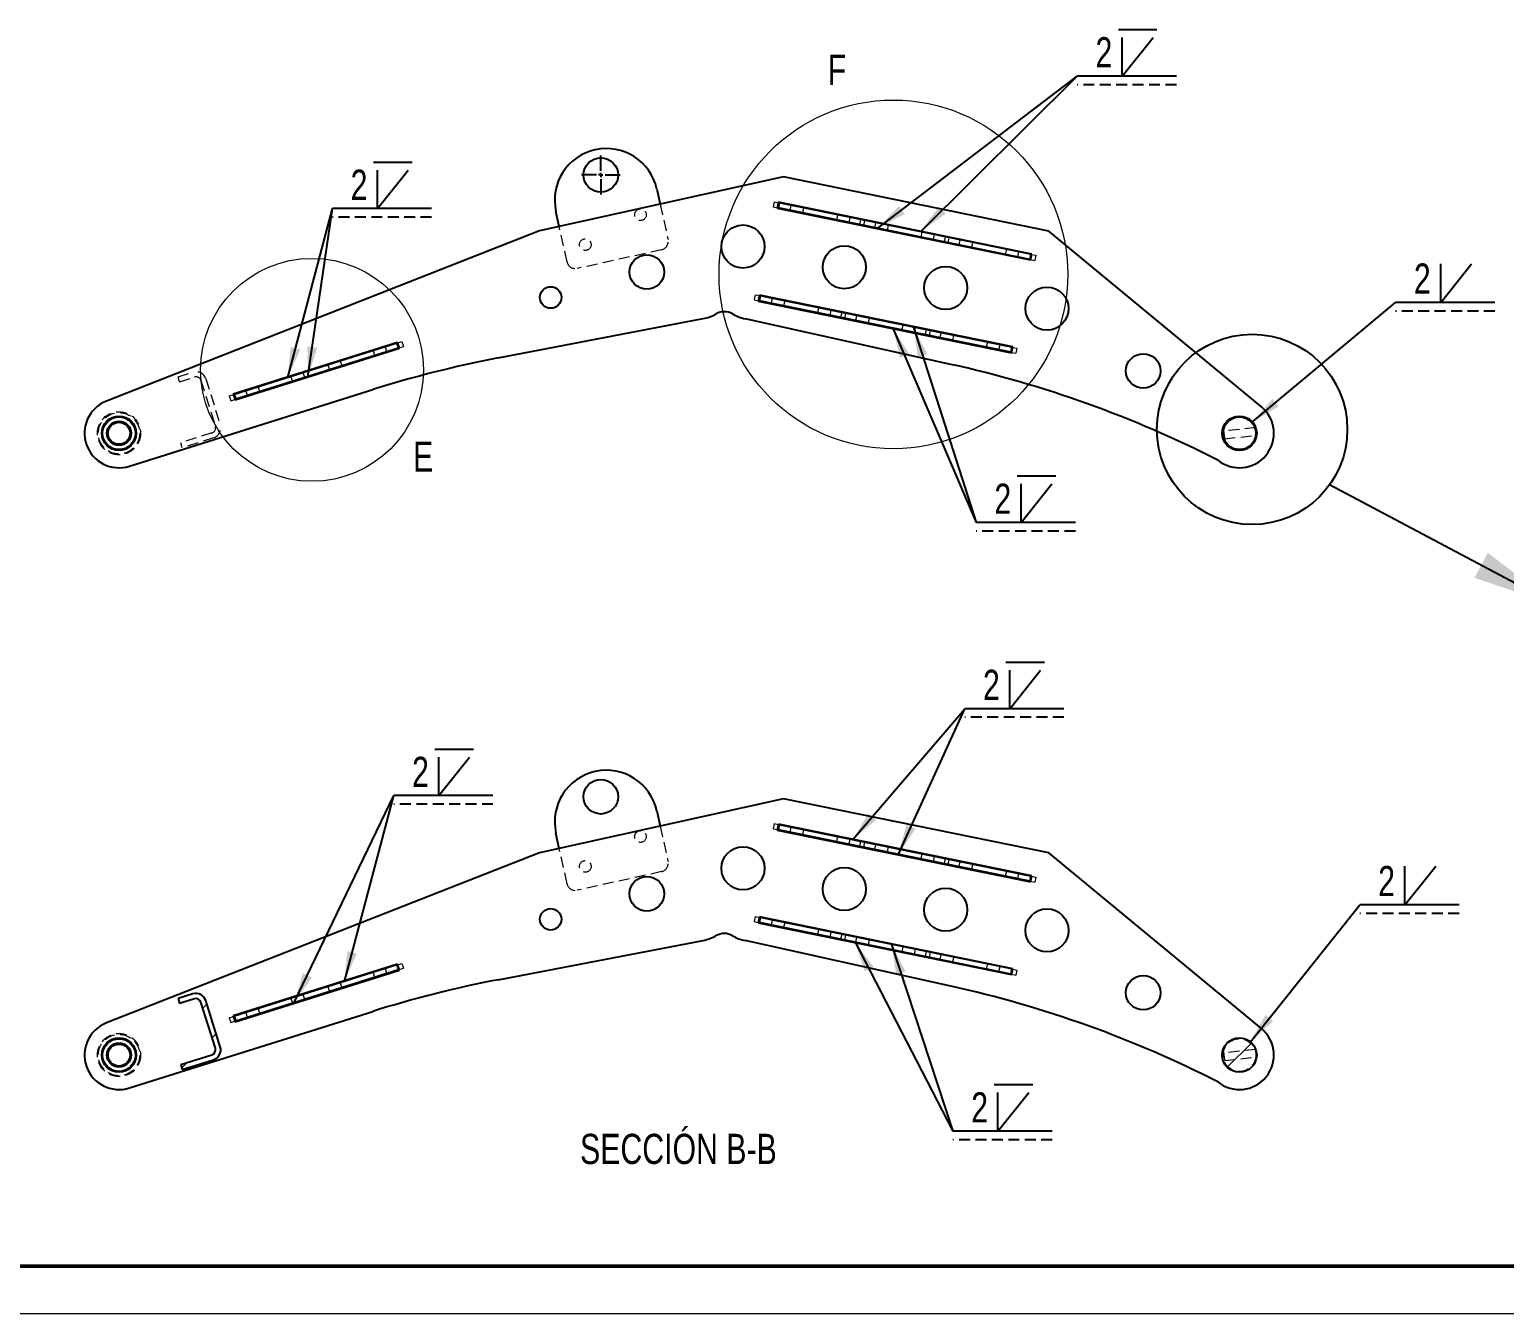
# Model space of a CAD drawing. Header units: millimetres. Extents: x 0 to 1847, y 0 to 674.
# Drawn here: x 132.1 to 303.2, y 0 to 149 of the extents above; entities that cross this region are included whole.
import ezdxf

# ---------------------------------------------------------------- set-up
doc = ezdxf.new("R2010")
doc.units = ezdxf.units.MM
doc.linetypes.add('HIDDEN', pattern=[1.905, 1.27, -0.635])
doc.layers.add('FORMATO', color=7, linetype='Continuous')
doc.styles.add('SLDTEXTSTYLE0', font='TXT', dxfattribs={"width": 0.75})
doc.dimstyles.new('SLDDIMSTYLE2', dxfattribs={"dimtxt": 0.18, "dimasz": 3.5, "dimexe": 0, "dimexo": 0.0625, "dimgap": 0, "dimtad": 0, "dimtih": 1, "dimtoh": 1, "dimdec": 0, "dimrnd": 1e-09, "dimzin": 0, "dimdsep": 46, "dimtxsty": 'Standard', "dimsah": 1, "dimcen": 0.09, "dimadec": 0, "dimazin": 0, "dimtfac": 3.5, "dimtdec": 0, "dimtofl": 0, "dimtmove": 0, "dimatfit": 3, "dimfxl": 1, "dimfrac": 2, "dimtolj": 1, "dimtzin": 0, "dimarcsym": 0})
pattern_1 = [(45, (0, 0), (-13.4704, 13.4704), []), (45, (4.49, 0), (-13.4704, 13.4704), []), (45, (8.98, 0), (-13.4704, 13.4704), []), (45, (13.47, 0), (-13.4704, 13.4704), [])]

# ---------------------------------------------------------------- blocks, each defined once
blk = doc.blocks.new('SW_CENTERMARKSYMBOL_0')
at = {"layer": 'FORMATO', "color": 0}
for p, q in [((0, 0.5), (0, 2.25)), ((-0.5, 0), (-2.25, 0)), ((0, 0), (-0.25, 0)), ((0, 0), (0, 0.25)), ((0, 0), (0, -0.25)), ((0, 0), (0.25, 0)), ((0.5, 0), (2.25, 0)), ((0, -0.5), (0, -2.25))]:
    blk.add_line(p, q, dxfattribs=at)
blk = doc.blocks.new('SW_SYMBOL_WELD_BUSB')
at = {"layer": 'FORMATO', "color": 0}
for q in [(200, 1000), (1000, 1000)]:
    blk.add_line((200, 0), q, dxfattribs=at)
blk = doc.blocks.new('SW_SYMBOL_WLDSI_FLT')
at = {"layer": 'FORMATO', "color": 0}
blk.add_line((0, 0), (1000, 0), dxfattribs=at)
blk = doc.blocks.new('SW_WELDSYMBOL_9')
at = {"layer": 'FORMATO', "color": 0}
blk.add_line((11.51, 0), (0, 0), dxfattribs=at)
at = {"layer": 'FORMATO', "color": 0, "linetype": 'HIDDEN'}
blk.add_line((11.51, -1), (0, -1), dxfattribs=at)
at = {"layer": 'FORMATO', "color": 0, "xscale": 0.004470703125, "yscale": 0.004470703125, "zscale": 0.004470703125}
for name, p in [('SW_SYMBOL_WLDSI_FLT', (4.78, 5.4)), ('SW_SYMBOL_WELD_BUSB', (4.33, 0))]:
    blk.add_blockref(name, p, dxfattribs=at)
at = {"layer": 'FORMATO', "color": 0, "insert": (2.12, 4.51), "char_height": 3.5, "attachment_point": 1, "style": 'SLDTEXTSTYLE0'}
blk.add_mtext('2', dxfattribs=at)
blk = doc.blocks.new('SW_WELDSYMBOL_10')
at = {"layer": 'FORMATO', "color": 0}
blk.add_line((11.51, 0), (0, 0), dxfattribs=at)
at = {"layer": 'FORMATO', "color": 0, "linetype": 'HIDDEN'}
blk.add_line((11.51, -1), (0, -1), dxfattribs=at)
at = {"layer": 'FORMATO', "color": 0, "xscale": 0.004470703125, "yscale": 0.004470703125, "zscale": 0.004470703125}
for name, p in [('SW_SYMBOL_WLDSI_FLT', (4.78, 5.4)), ('SW_SYMBOL_WELD_BUSB', (4.33, 0))]:
    blk.add_blockref(name, p, dxfattribs=at)
at = {"layer": 'FORMATO', "color": 0, "insert": (2.12, 4.51), "char_height": 3.5, "attachment_point": 1, "style": 'SLDTEXTSTYLE0'}
blk.add_mtext('2', dxfattribs=at)
blk = doc.blocks.new('SW_WELDSYMBOL_11')
at = {"layer": 'FORMATO', "color": 0}
blk.add_line((11.51, 0), (0, 0), dxfattribs=at)
at = {"layer": 'FORMATO', "color": 0, "linetype": 'HIDDEN'}
blk.add_line((11.51, -1), (0, -1), dxfattribs=at)
at = {"layer": 'FORMATO', "color": 0, "xscale": 0.004470703125, "yscale": 0.004470703125, "zscale": 0.004470703125}
for name, p in [('SW_SYMBOL_WLDSI_FLT', (4.78, 5.4)), ('SW_SYMBOL_WELD_BUSB', (4.33, 0))]:
    blk.add_blockref(name, p, dxfattribs=at)
at = {"layer": 'FORMATO', "color": 0, "insert": (2.12, 4.51), "char_height": 3.5, "attachment_point": 1, "style": 'SLDTEXTSTYLE0'}
blk.add_mtext('2', dxfattribs=at)
blk = doc.blocks.new('SW_WELDSYMBOL_12')
at = {"layer": 'FORMATO', "color": 0}
blk.add_line((11.51, 0), (0, 0), dxfattribs=at)
at = {"layer": 'FORMATO', "color": 0, "linetype": 'HIDDEN'}
blk.add_line((11.51, -1), (0, -1), dxfattribs=at)
at = {"layer": 'FORMATO', "color": 0, "xscale": 0.004470703125, "yscale": 0.004470703125, "zscale": 0.004470703125}
blk.add_blockref('SW_SYMBOL_WELD_BUSB', (4.33, 0), dxfattribs=at)
at = {"layer": 'FORMATO', "color": 0, "insert": (2.12, 4.51), "char_height": 3.5, "attachment_point": 1, "style": 'SLDTEXTSTYLE0'}
blk.add_mtext('2', dxfattribs=at)
blk = doc.blocks.new('SW_WELDSYMBOL_17')
at = {"layer": 'FORMATO', "color": 0}
blk.add_line((11.51, 0), (0, 0), dxfattribs=at)
at = {"layer": 'FORMATO', "color": 0, "linetype": 'HIDDEN'}
blk.add_line((11.51, -1), (0, -1), dxfattribs=at)
at = {"layer": 'FORMATO', "color": 0, "xscale": 0.004470703125, "yscale": 0.004470703125, "zscale": 0.004470703125}
for name, p in [('SW_SYMBOL_WLDSI_FLT', (4.78, 5.4)), ('SW_SYMBOL_WELD_BUSB', (4.33, 0))]:
    blk.add_blockref(name, p, dxfattribs=at)
at = {"layer": 'FORMATO', "color": 0, "insert": (2.12, 4.51), "char_height": 3.5, "attachment_point": 1, "style": 'SLDTEXTSTYLE0'}
blk.add_mtext('2', dxfattribs=at)
blk = doc.blocks.new('SW_WELDSYMBOL_18')
at = {"layer": 'FORMATO', "color": 0}
blk.add_line((11.51, 0), (0, 0), dxfattribs=at)
at = {"layer": 'FORMATO', "color": 0, "linetype": 'HIDDEN'}
blk.add_line((11.51, -1), (0, -1), dxfattribs=at)
at = {"layer": 'FORMATO', "color": 0, "xscale": 0.004470703125, "yscale": 0.004470703125, "zscale": 0.004470703125}
for name, p in [('SW_SYMBOL_WLDSI_FLT', (4.78, 5.4)), ('SW_SYMBOL_WELD_BUSB', (4.33, 0))]:
    blk.add_blockref(name, p, dxfattribs=at)
at = {"layer": 'FORMATO', "color": 0, "insert": (2.12, 4.51), "char_height": 3.5, "attachment_point": 1, "style": 'SLDTEXTSTYLE0'}
blk.add_mtext('2', dxfattribs=at)
blk = doc.blocks.new('SW_WELDSYMBOL_19')
at = {"layer": 'FORMATO', "color": 0}
blk.add_line((11.51, 0), (0, 0), dxfattribs=at)
at = {"layer": 'FORMATO', "color": 0, "linetype": 'HIDDEN'}
blk.add_line((11.51, -1), (0, -1), dxfattribs=at)
at = {"layer": 'FORMATO', "color": 0, "xscale": 0.004470703125, "yscale": 0.004470703125, "zscale": 0.004470703125}
for name, p in [('SW_SYMBOL_WLDSI_FLT', (4.78, 5.4)), ('SW_SYMBOL_WELD_BUSB', (4.33, 0))]:
    blk.add_blockref(name, p, dxfattribs=at)
at = {"layer": 'FORMATO', "color": 0, "insert": (2.12, 4.51), "char_height": 3.5, "attachment_point": 1, "style": 'SLDTEXTSTYLE0'}
blk.add_mtext('2', dxfattribs=at)
blk = doc.blocks.new('SW_WELDSYMBOL_20')
at = {"layer": 'FORMATO', "color": 0}
blk.add_line((11.51, 0), (0, 0), dxfattribs=at)
at = {"layer": 'FORMATO', "color": 0, "linetype": 'HIDDEN'}
blk.add_line((11.51, -1), (0, -1), dxfattribs=at)
at = {"layer": 'FORMATO', "color": 0, "xscale": 0.004470703125, "yscale": 0.004470703125, "zscale": 0.004470703125}
blk.add_blockref('SW_SYMBOL_WELD_BUSB', (4.33, 0), dxfattribs=at)
at = {"layer": 'FORMATO', "color": 0, "insert": (2.12, 4.51), "char_height": 3.5, "attachment_point": 1, "style": 'SLDTEXTSTYLE0'}
blk.add_mtext('2', dxfattribs=at)

msp = doc.modelspace()

# ---------------------------------------------------------------- hatches: boundary and pattern name
at = {"layer": 'FORMATO', "linetype": 'Continuous', "lineweight": 18}
h = msp.add_hatch(dxfattribs=at)
h.set_pattern_fill('DIN 201 ACERO Y ACERO-HIERRO FUNDI', color=256, style=0, pattern_type=2)
h.set_pattern_definition(pattern_1)
edge = h.paths.add_edge_path(flags=0)
edge.add_line((153.221, 30.02), (149.596, 28.88))
edge.add_line((149.596, 28.88), (149.777, 28.307))
edge.add_line((149.777, 28.307), (153.401, 29.448))
edge.add_arc((153.041, 30.592), 1.2, 287.46049, 377.46049)
edge.add_line((154.186, 30.952), (152.506, 36.294))
edge.add_arc((151.361, 35.934), 1.2, 17.46049, 107.46049)
edge.add_line((151.001, 37.079), (149.284, 36.539))
edge.add_line((149.284, 36.539), (149.464, 35.967))
edge.add_line((149.464, 35.967), (151.181, 36.507))
edge.add_arc((151.361, 35.934), 0.6, 17.46049, 107.46049, ccw=False)
edge.add_line((151.933, 36.114), (153.614, 30.772))
edge.add_arc((153.041, 30.592), 0.6, -72.53951, 17.46049, ccw=False)
h = msp.add_hatch(dxfattribs=at)
h.set_pattern_fill('DIN 201 ACERO Y ACERO-HIERRO FUNDI', color=256, style=0, pattern_type=2)
h.set_pattern_definition(pattern_1)
edge = h.paths.add_edge_path(flags=0)
edge.add_arc((272.436, 29.982), 2, 0, 360)

# ---------------------------------------------------------------- linework, layer by layer
at = {"color": 7, "linetype": 'Continuous', "lineweight": 25}
for p, q in [((219.545, 131.857), (191.229, 125.599)), ((250.304, 125.577), (219.545, 131.857)), ((204.844, 130.451), (205.232, 128.694)), ((218.945, 128.917), (218.805, 128.231)), ((219.033, 128.848), (218.913, 128.26)), ((218.935, 128.868), (219.033, 128.848)), ((248.339, 122.916), (218.945, 128.917)), ((248.231, 122.887), (219.033, 128.848)), ((193.515, 126.105), (193.127, 127.862)), ((218.805, 128.231), (248.199, 122.23)), ((218.815, 128.28), (218.913, 128.26)), ((248.111, 122.299), (218.913, 128.26)), ((191.229, 125.599), (140.972, 105.843)), ((274.982, 105.205), (250.304, 125.577)), ((248.231, 122.887), (248.111, 122.299)), ((248.111, 122.299), (248.209, 122.279)), ((248.199, 122.23), (248.339, 122.916)), ((248.231, 122.887), (248.329, 122.867)), ((216.745, 118.14), (216.605, 117.454)), ((216.735, 118.091), (216.833, 118.071)), ((246.138, 112.138), (216.745, 118.14)), ((216.605, 117.454), (245.998, 111.452)), ((216.615, 117.503), (216.713, 117.483)), ((216.833, 118.071), (216.713, 117.483)), ((245.91, 111.521), (216.713, 117.483)), ((246.03, 112.109), (216.833, 118.071)), ((186.417, 110.856), (210.214, 115.419)), ((238.952, 110.118), (215.076, 115.395)), ((174.764, 112.656), (155.686, 106.655)), ((174.684, 112.578), (155.796, 106.637)), ((155.896, 105.987), (174.974, 111.988)), ((174.864, 112.006), (155.976, 106.065)), ((174.684, 112.578), (174.779, 112.608)), ((174.684, 112.578), (174.864, 112.006)), ((174.974, 111.988), (174.764, 112.656)), ((174.864, 112.006), (174.959, 112.036)), ((246.03, 112.109), (245.91, 111.521)), ((245.91, 111.521), (246.008, 111.501)), ((245.998, 111.452), (246.138, 112.138)), ((246.03, 112.109), (246.128, 112.089)), ((143.636, 98.305), (171.89, 107.192)), ((155.686, 106.655), (155.896, 105.987)), ((155.701, 106.607), (155.796, 106.637)), ((155.796, 106.637), (155.976, 106.065)), ((155.881, 106.035), (155.976, 106.065)), ((219.545, 59.718), (191.229, 53.461)), ((204.844, 58.313), (205.232, 56.556)), ((250.304, 53.438), (219.545, 59.718)), ((218.945, 56.779), (218.805, 56.093)), ((219.033, 56.71), (218.913, 56.122)), ((218.935, 56.73), (219.033, 56.71)), ((248.339, 50.778), (218.945, 56.779)), ((248.231, 50.749), (219.033, 56.71)), ((193.515, 53.966), (193.127, 55.724)), ((218.805, 56.093), (248.199, 50.092)), ((218.815, 56.142), (218.913, 56.122)), ((248.111, 50.161), (218.913, 56.122)), ((191.229, 53.461), (140.972, 33.705)), ((274.982, 33.067), (250.304, 53.438)), ((248.231, 50.749), (248.111, 50.161)), ((248.111, 50.161), (248.209, 50.141)), ((248.199, 50.092), (248.339, 50.778)), ((248.231, 50.749), (248.329, 50.729)), ((216.745, 46.001), (216.605, 45.316)), ((216.605, 45.316), (245.998, 39.314)), ((216.615, 45.365), (216.713, 45.345)), ((216.833, 45.932), (216.713, 45.345)), ((245.91, 39.383), (216.713, 45.345)), ((216.735, 45.952), (216.833, 45.932)), ((246.138, 40), (216.745, 46.001)), ((246.03, 39.971), (216.833, 45.932)), ((186.417, 38.718), (210.214, 43.28)), ((238.952, 37.98), (215.076, 43.257)), ((174.764, 40.518), (155.686, 34.517)), ((174.684, 40.44), (155.796, 34.499)), ((155.896, 33.849), (174.974, 39.85)), ((174.864, 39.868), (155.976, 33.927)), ((174.684, 40.44), (174.779, 40.47)), ((174.684, 40.44), (174.864, 39.868)), ((174.974, 39.85), (174.764, 40.518)), ((174.864, 39.868), (174.959, 39.898)), ((246.03, 39.971), (245.91, 39.383)), ((245.91, 39.383), (246.008, 39.363)), ((245.998, 39.314), (246.138, 40)), ((246.03, 39.971), (246.128, 39.951)), ((151.001, 37.079), (149.284, 36.539)), ((149.284, 36.539), (149.464, 35.967)), ((151.181, 36.507), (149.464, 35.967)), ((153.614, 30.772), (151.933, 36.114)), ((154.186, 30.952), (152.506, 36.294)), ((143.636, 26.166), (171.89, 35.054)), ((155.686, 34.517), (155.896, 33.849)), ((155.701, 34.469), (155.796, 34.499)), ((155.796, 34.499), (155.976, 33.927)), ((155.881, 33.897), (155.976, 33.927)), ((149.596, 28.88), (153.221, 30.02)), ((149.777, 28.307), (153.401, 29.448)), ((149.596, 28.88), (149.777, 28.307))]:
    msp.add_line(p, q, dxfattribs=at)
at = {"color": 7, "linetype": 'HIDDEN', "lineweight": 18}
for p, q in [((205.232, 128.694), (206.139, 124.593)), ((218.445, 128.968), (218.325, 128.38)), ((218.325, 128.38), (218.815, 128.28)), ((218.445, 128.968), (218.935, 128.868)), ((220.405, 128.568), (220.285, 127.98)), ((221.875, 128.268), (221.755, 127.68)), ((225.794, 127.468), (225.674, 126.88)), ((227.143, 126.58), (227.264, 127.168)), ((228.488, 126.918), (228.368, 126.33)), ((228.858, 126.23), (228.978, 126.818)), ((194.421, 122.004), (193.515, 126.105)), ((230.203, 126.568), (230.083, 125.98)), ((231.673, 126.268), (231.553, 125.68)), ((235.592, 125.468), (235.472, 124.88)), ((236.941, 124.58), (237.061, 125.167)), ((205.378, 123.401), (195.613, 121.243)), ((238.286, 124.917), (238.166, 124.33)), ((238.656, 124.23), (238.776, 124.817)), ((240.001, 124.567), (239.881, 123.979)), ((241.47, 124.267), (241.35, 123.679)), ((245.39, 123.467), (245.27, 122.879)), ((246.739, 122.579), (246.859, 123.167)), ((248.209, 122.279), (248.699, 122.179)), ((248.329, 122.867), (248.819, 122.767)), ((248.819, 122.767), (248.699, 122.179)), ((216.245, 118.191), (216.125, 117.603)), ((216.245, 118.191), (216.735, 118.091)), ((216.125, 117.603), (216.615, 117.503)), ((218.205, 117.791), (218.085, 117.203)), ((219.674, 117.49), (219.554, 116.903)), ((223.593, 116.69), (223.473, 116.102)), ((224.943, 115.802), (225.063, 116.39)), ((226.288, 116.14), (226.168, 115.552)), ((226.658, 115.452), (226.778, 116.04)), ((228.002, 115.79), (227.882, 115.202)), ((229.472, 115.49), (229.352, 114.902)), ((233.391, 114.69), (233.271, 114.102)), ((234.741, 113.802), (234.861, 114.39)), ((236.086, 114.14), (235.966, 113.552)), ((236.456, 113.452), (236.576, 114.04)), ((237.8, 113.79), (237.68, 113.202)), ((239.27, 113.49), (239.15, 112.902)), ((171.917, 111.708), (172.097, 111.136)), ((173.528, 111.586), (173.348, 112.158)), ((174.779, 112.608), (175.256, 112.758)), ((174.959, 112.036), (175.436, 112.186)), ((175.256, 112.758), (175.436, 112.186)), ((243.189, 112.689), (243.069, 112.102)), ((244.539, 111.802), (244.659, 112.389)), ((246.008, 111.501), (246.498, 111.401)), ((246.128, 112.089), (246.618, 111.989)), ((246.618, 111.989), (246.498, 111.401)), ((166.671, 110.058), (166.851, 109.485)), ((168.102, 110.508), (168.282, 109.935)), ((149.284, 108.677), (151.001, 109.217)), ((149.464, 108.105), (149.284, 108.677)), ((149.464, 108.105), (151.181, 108.645)), ((151.933, 108.253), (153.614, 102.911)), ((152.506, 108.433), (154.186, 103.091)), ((162.378, 108.707), (162.558, 108.135)), ((163.989, 108.585), (163.809, 109.158)), ((155.224, 106.457), (155.701, 106.607)), ((155.224, 106.457), (155.404, 105.885)), ((157.132, 107.057), (157.312, 106.485)), ((158.563, 107.507), (158.743, 106.935)), ((155.404, 105.885), (155.881, 106.035)), ((270.552, 102.793), (270.74, 101.059)), ((274.325, 102.778), (270.598, 102.373)), ((153.221, 102.158), (149.596, 101.018)), ((149.777, 100.446), (149.596, 101.018)), ((153.401, 101.586), (149.777, 100.446)), ((270.695, 101.479), (274.423, 101.883)), ((205.232, 56.556), (206.139, 52.455)), ((218.445, 56.83), (218.325, 56.242)), ((218.445, 56.83), (218.935, 56.73)), ((218.325, 56.242), (218.815, 56.142)), ((220.405, 56.43), (220.285, 55.842)), ((221.875, 56.13), (221.755, 55.542)), ((225.794, 55.33), (225.674, 54.742)), ((227.143, 54.442), (227.264, 55.03)), ((228.488, 54.78), (228.368, 54.192)), ((194.421, 49.865), (193.515, 53.966)), ((228.858, 54.092), (228.978, 54.68)), ((230.203, 54.43), (230.083, 53.842)), ((231.673, 54.129), (231.553, 53.542)), ((235.592, 53.329), (235.472, 52.741)), ((236.941, 52.441), (237.061, 53.029)), ((238.286, 52.779), (238.166, 52.191)), ((238.656, 52.091), (238.776, 52.679)), ((240.001, 52.429), (239.881, 51.841)), ((241.47, 52.129), (241.35, 51.541)), ((205.378, 51.262), (195.613, 49.105)), ((245.39, 51.329), (245.27, 50.741)), ((246.739, 50.441), (246.859, 51.029)), ((248.209, 50.141), (248.699, 50.041)), ((248.329, 50.729), (248.819, 50.629)), ((248.819, 50.629), (248.699, 50.041)), ((216.245, 46.052), (216.125, 45.465)), ((216.125, 45.465), (216.615, 45.365)), ((216.245, 46.052), (216.735, 45.952)), ((218.205, 45.652), (218.085, 45.064)), ((219.674, 45.352), (219.554, 44.764)), ((223.593, 44.552), (223.473, 43.964)), ((224.943, 43.664), (225.063, 44.252)), ((226.288, 44.002), (226.168, 43.414)), ((226.658, 43.314), (226.778, 43.902)), ((228.002, 43.652), (227.882, 43.064)), ((229.472, 43.352), (229.352, 42.764)), ((233.391, 42.552), (233.271, 41.964)), ((234.741, 41.664), (234.861, 42.252)), ((236.086, 42.002), (235.966, 41.414)), ((236.456, 41.314), (236.576, 41.901)), ((237.8, 41.651), (237.68, 41.064)), ((239.27, 41.351), (239.15, 40.764)), ((171.917, 39.57), (172.097, 38.997)), ((173.528, 39.447), (173.348, 40.02)), ((174.779, 40.47), (175.256, 40.62)), ((174.959, 39.898), (175.436, 40.048)), ((175.256, 40.62), (175.436, 40.048)), ((243.189, 40.551), (243.069, 39.963)), ((244.539, 39.663), (244.659, 40.251)), ((246.008, 39.363), (246.498, 39.263)), ((246.128, 39.951), (246.618, 39.851)), ((246.618, 39.851), (246.498, 39.263)), ((166.671, 37.919), (166.851, 37.347)), ((168.102, 38.37), (168.282, 37.797)), ((162.378, 36.569), (162.558, 35.997)), ((163.989, 36.447), (163.809, 37.019)), ((155.224, 34.319), (155.701, 34.469)), ((155.224, 34.319), (155.404, 33.747)), ((157.132, 34.919), (157.312, 34.347)), ((158.563, 35.369), (158.743, 34.797)), ((155.404, 33.747), (155.881, 33.897)), ((270.552, 30.655), (270.74, 28.921)), ((274.325, 30.64), (270.598, 30.235)), ((270.695, 29.34), (274.423, 29.745))]:
    msp.add_line(p, q, dxfattribs=at)
at = {"color": 7, "linetype": 'Continuous', "lineweight": 18}
msp.add_line((0, 0), (594, 0), dxfattribs=at)
for centre, radius in [((232.29, 120.553), 20.228), ((164.828, 109.478), 12.931)]:
    msp.add_circle(centre, radius, dxfattribs=at)
at = {"color": 7, "linetype": 'Continuous', "lineweight": 25}
for centre, radius in [((198.338, 132.086), 2), ((214.836, 123.786), 2.5), ((226.593, 121.385), 2.5), ((203.676, 120.829), 2), ((238.351, 118.985), 2.5), ((192.517, 117.873), 1.25), ((250.108, 116.584), 2.5), ((261.272, 109.352), 2), ((142.436, 102.12), 2), ((142.436, 102.12), 1.9), ((142.436, 102.12), 1.4), ((142.436, 102.12), 1.275), ((272.436, 102.12), 2), ((272.436, 102.12), 1.9), ((198.338, 59.948), 2), ((214.836, 51.647), 2.5), ((226.593, 49.247), 2.5), ((203.676, 48.691), 2), ((238.351, 46.846), 2.5), ((192.517, 45.735), 1.25), ((250.108, 44.446), 2.5), ((261.272, 37.214), 2), ((142.436, 29.982), 2), ((142.436, 29.982), 1.9), ((142.436, 29.982), 1.4), ((142.436, 29.982), 1.275), ((272.436, 29.982), 2)]:
    msp.add_circle(centre, radius, dxfattribs=at)
at = {"color": 7, "linetype": 'HIDDEN', "lineweight": 18}
for centre, radius in [((202.942, 127.471), 0.675), ((196.539, 124.008), 0.675), ((142.436, 102.12), 2.5), ((142.436, 102.12), 2.4), ((202.942, 55.333), 0.675), ((196.539, 51.869), 0.675), ((142.436, 29.982), 2.5), ((142.436, 29.982), 2.4), ((272.436, 29.982), 1.9)]:
    msp.add_circle(centre, radius, dxfattribs=at)
msp.add_circle((273.911, 102.571), 11.042)
at = {"color": 7, "linetype": 'Continuous', "lineweight": 25}
for centre, radius, start, end in [((198.985, 129.157), 6, 12.46049, 192.46049), ((209.273, 120.329), 5, 280.85375, 299.48642), ((212.669, 114.323), 1.9, 59.65223, 119.48642), ((216.155, 120.278), 5, 239.65223, 257.53673), ((210.897, -16.818), 130, 100.85375, 107.46049), ((210.897, -16.818), 130, 62.99694, 77.53673), ((142.436, 102.12), 4, 111.46049, 287.46049), ((272.436, 102.12), 4, 231.05498, 50.46049), ((198.985, 57.019), 6, 12.46049, 192.46049), ((209.273, 48.191), 5, 280.85375, 299.48642), ((212.669, 42.185), 1.9, 59.65223, 119.48642), ((216.155, 48.139), 5, 239.65223, 257.53673), ((210.897, -88.957), 130, 100.85375, 107.46049), ((210.897, -88.957), 130, 62.99694, 77.53673), ((151.361, 35.934), 1.2, 17.46049, 107.46049), ((151.361, 35.934), 0.6, 17.46049, 107.46049), ((142.436, 29.982), 4, 111.46049, 287.46049), ((272.436, 29.982), 4, 231.05498, 50.46049), ((153.041, 30.592), 1.2, 287.46049, 17.46049), ((153.041, 30.592), 0.6, 287.46049, 17.46049)]:
    msp.add_arc(centre, radius, start, end, dxfattribs=at)
at = {"color": 7, "linetype": 'HIDDEN', "lineweight": 18}
for centre, radius, start, end in [((205.162, 124.377), 1, 282.46049, 12.46049), ((195.398, 122.219), 1, 192.46049, 282.46049), ((151.361, 108.073), 1.2, 17.46049, 107.46049), ((151.361, 108.073), 0.6, 17.46049, 107.46049), ((153.041, 102.731), 0.6, 287.46049, 17.46049), ((153.041, 102.731), 1.2, 287.46049, 17.46049), ((205.162, 52.239), 1, 282.46049, 12.46049), ((195.398, 50.081), 1, 192.46049, 282.46049)]:
    msp.add_arc(centre, radius, start, end, dxfattribs=at)
at = {"layer": 'FORMATO', "color": 7, "lineweight": 50}
msp.add_line((17.784, 5.5), (587.968, 5.5), dxfattribs=at)

# ---------------------------------------------------------------- block references
at = {"layer": 'FORMATO', "color": 7}
for name, p in [('SW_WELDSYMBOL_10', (253.614, 143.561)), ('SW_WELDSYMBOL_9', (167.19, 128.19)), ('SW_CENTERMARKSYMBOL_0', (198.338, 132.086)), ('SW_WELDSYMBOL_12', (290.562, 117.306)), ('SW_WELDSYMBOL_11', (241.886, 91.768)), ('SW_WELDSYMBOL_18', (240.561, 70.168)), ('SW_WELDSYMBOL_17', (174.319, 60.08)), ('SW_WELDSYMBOL_20', (286.414, 47.411)), ('SW_WELDSYMBOL_19', (239.196, 21.154))]:
    msp.add_blockref(name, p, dxfattribs=at)

# ---------------------------------------------------------------- texts
at = {"color": 7, "linetype": 'Continuous', "lineweight": 18, "char_height": 3.5, "attachment_point": 1, "style": 'SLDTEXTSTYLE0'}
for s, insert in [('F', (224.671, 146.028)), ('E', (176.558, 101.157))]:
    msp.add_mtext(s, dxfattribs=dict(at, insert=insert))
at = {"layer": 'FORMATO', "insert": (207.342, 20.844), "char_height": 3.5, "attachment_point": 2, "style": 'SLDTEXTSTYLE0'}
msp.add_mtext('SECCIÓN B-B', dxfattribs=at)

# ---------------------------------------------------------------- leaders
at = {"layer": 'FORMATO', "color": 7}
for points in [[(230.473, 125.9), (253.614, 143.561)], [(235.482, 125.541), (253.614, 143.561)], [(162.014, 108.593), (167.19, 128.19)], [(162.014, 108.593), (167.19, 128.19)], [(164.361, 108.65), (167.19, 128.19)], [(273.943, 103.435), (290.562, 117.306)], [(232.218, 114.317), (241.886, 91.768)], [(234.611, 114.441), (241.886, 91.768)], [(227.551, 54.971), (240.561, 70.168)], [(232.871, 53.272), (240.561, 70.168)], [(162.772, 36.064), (174.319, 60.08)], [(168.583, 38.521), (174.319, 60.08)], [(273.706, 31.527), (286.414, 47.411)], [(227.86, 43.069), (239.196, 21.154)], [(232.063, 42.823), (239.196, 21.154)]]:
    msp.add_leader(points, dimstyle='SLDDIMSTYLE2', dxfattribs=at)
msp.add_leader([(309.312, 82.104), (282.894, 96.15)], dimstyle='SLDDIMSTYLE2', override={"dimasz": 10}, dxfattribs=at)

doc.saveas('drawing.dxf')
